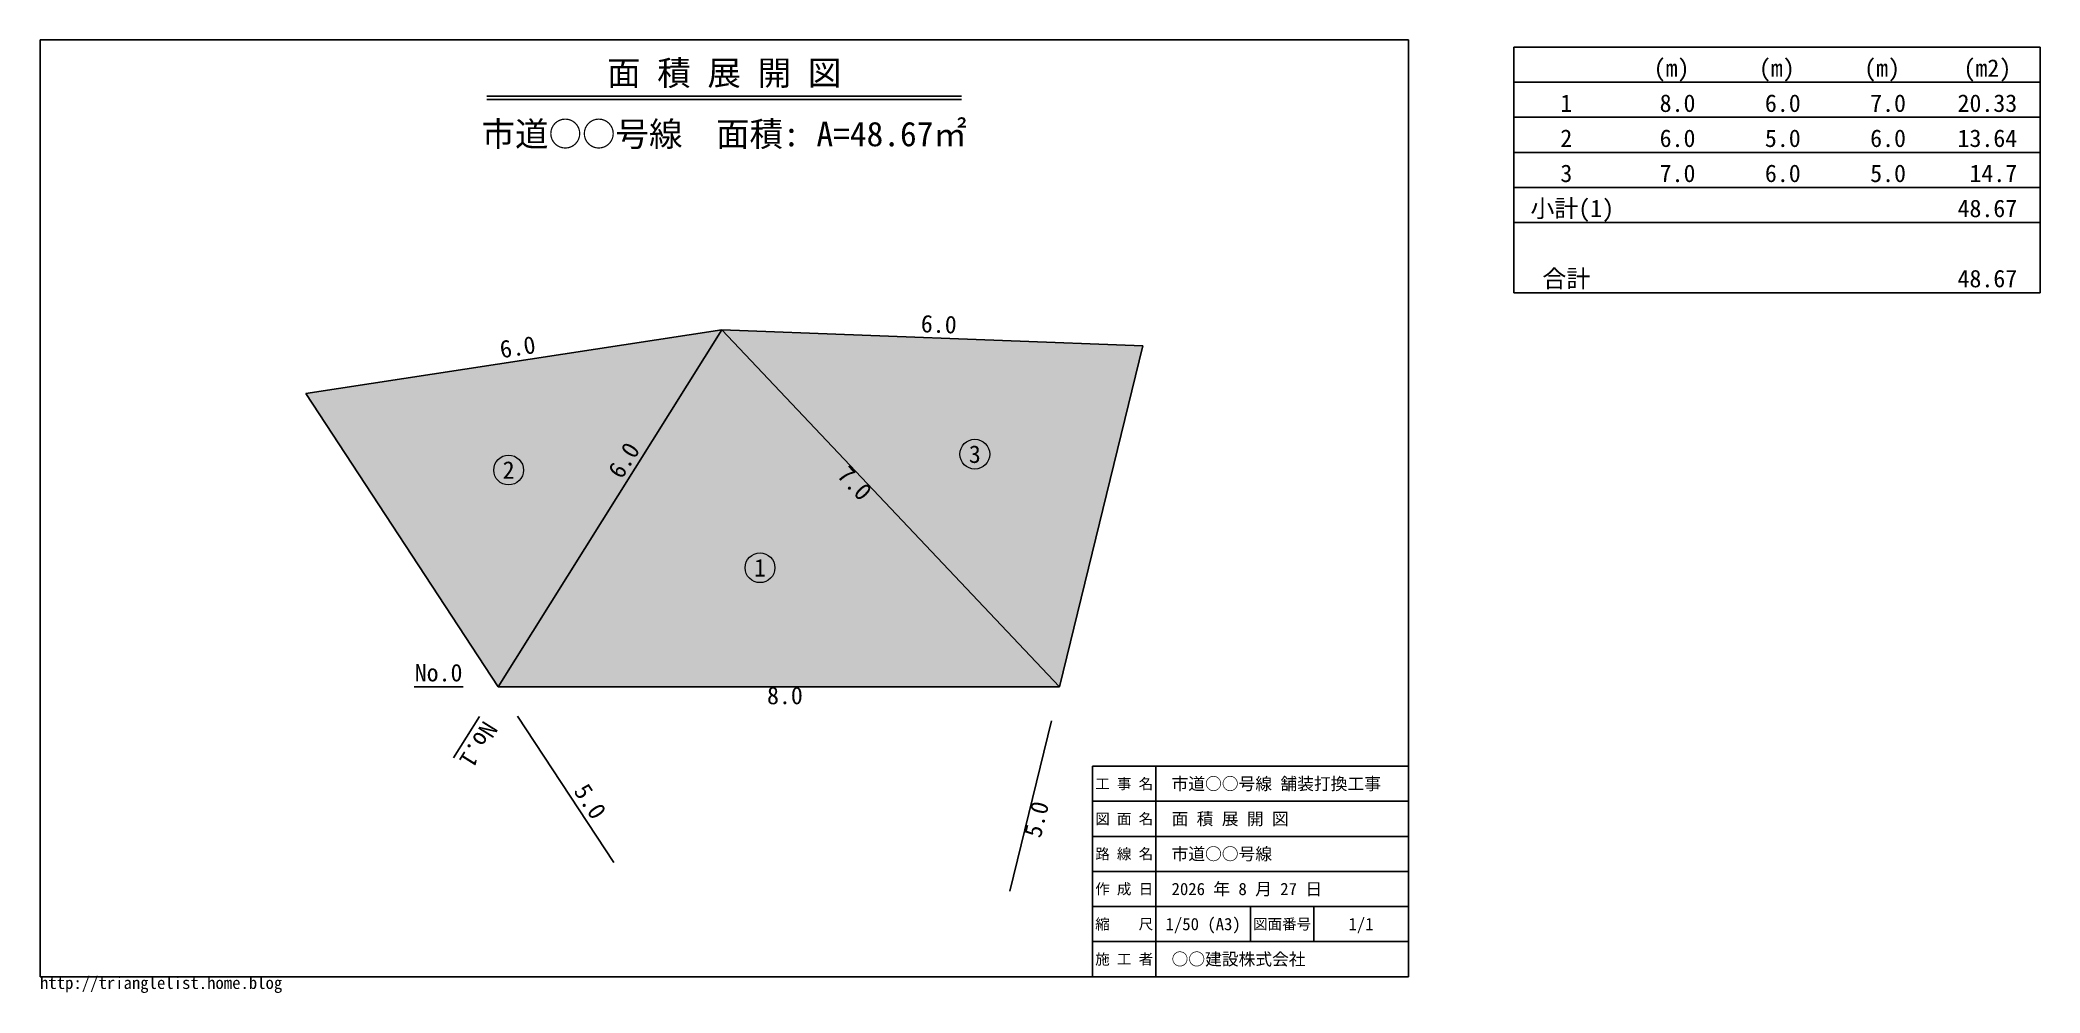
# Model space of a CAD drawing. Header units: millimetres. Extents: x 750 to 29250, y 517 to 14100.
import ezdxf
from ezdxf.enums import TextEntityAlignment as Align

# ---------------------------------------------------------------- set-up
doc = ezdxf.new("R2010")
doc.units = ezdxf.units.MM
doc.header["$MEASUREMENT"] = 0
doc.layers.add('C-COL-COL1', color=7, linetype='Continuous')
doc.layers.add('C-TTL-FRAM', color=7, linetype='Continuous')
doc.styles.add('DIMSTANDARD', font='')
doc.styles.get('DIMSTANDARD').set_extended_font_data('MS Gothic')

msp = doc.modelspace()

# ---------------------------------------------------------------- hatches: boundary and pattern name
at = {"layer": 'C-COL-COL1', "lineweight": -3, "true_color": 0xe3f4ff}
for points in [[(10468, 9967), (7280, 4883), (4536, 9063)], [(15280, 4883), (7280, 4883), (10468, 9967)], [(15280, 4883), (10468, 9967), (16464, 9741)]]:
    msp.add_hatch(color=7, dxfattribs=at).paths.add_polyline_path(points)

# ---------------------------------------------------------------- linework, layer by layer
at = {"lineweight": -3}
for p, q in [((4536, 9063), (10468, 9967)), ((7280, 4883), (10468, 9967)), ((10468, 9967), (7280, 4883)), ((10468, 9967), (15280, 4883)), ((15280, 4883), (10468, 9967)), ((10468, 9967), (16464, 9741)), ((16464, 9741), (15280, 4883)), ((7280, 4883), (4536, 9063)), ((15280, 4883), (7280, 4883)), ((7555, 4465), (8927, 2376)), ((14570, 1969), (15162, 4398))]:
    msp.add_line(p, q, dxfattribs=at)
at = {"color": 5, "lineweight": -3}
for p, q in [((6080, 4883), (6780, 4883)), ((7015, 4460), (6643, 3867))]:
    msp.add_line(p, q, dxfattribs=at)
at = {"color": 5, "lineweight": 13}
for centre in [(14071, 8197), (7428, 7971), (11010, 6578)]:
    msp.add_circle(centre, 212, dxfattribs=at)
at = {"layer": 'C-TTL-FRAM', "lineweight": -3}
for p, q in [((750, 14100), (20250, 14100)), ((750, 750), (750, 14100)), ((20250, 750), (20250, 14100)), ((21750, 13998), (21750, 13498)), ((21750, 13998), (29250, 13998)), ((29250, 13998), (29250, 13498)), ((21750, 13498), (29250, 13498)), ((21750, 13498), (21750, 12998)), ((29250, 13498), (29250, 12998)), ((7117, 13300), (13883, 13300)), ((7117, 13250), (13883, 13250)), ((21750, 12998), (29250, 12998)), ((21750, 12998), (21750, 12498)), ((29250, 12998), (29250, 12498)), ((21750, 12498), (29250, 12498)), ((21750, 12498), (21750, 11998)), ((29250, 12498), (29250, 11998)), ((21750, 11998), (29250, 11998)), ((21750, 11998), (21750, 11498)), ((29250, 11998), (29250, 11498)), ((21750, 11498), (29250, 11498)), ((21750, 11498), (21750, 10498)), ((29250, 11498), (29250, 10498)), ((21750, 10498), (29250, 10498)), ((15750, 3750), (20250, 3750)), ((15750, 750), (15750, 3750)), ((16650, 750), (16650, 3750)), ((15750, 3250), (20250, 3250)), ((15750, 2750), (20250, 2750)), ((15750, 2250), (20250, 2250)), ((15750, 1750), (20250, 1750)), ((18000, 1250), (18000, 1750)), ((18900, 1250), (18900, 1750)), ((15750, 1250), (20250, 1250)), ((750, 750), (20250, 750))]:
    msp.add_line(p, q, dxfattribs=at)

# ---------------------------------------------------------------- texts
at = {"style": 'DimStandard'}
for s, rotation, p in [(' 6.0', 357.8478, (13466, 9854)), (' 6.0', 8.6614, (7502, 9515)), (' 6.0', 57.91, (9193, 7933)), (' 5.0', 303.2857, (8378, 3211))]:
    msp.add_text(s, height=250, rotation=rotation, dxfattribs=at).set_placement(p, align=Align.BOTTOM_CENTER)
at = {"color": 5, "style": 'DimStandard'}
for s, p in [('3', (14071, 8197)), ('2', (7428, 7971)), ('1', (11010, 6578))]:
    msp.add_text(s, height=250, dxfattribs=at).set_placement(p, align=Align.MIDDLE_CENTER)
at = {"style": 'DimStandard'}
for s, rotation, p in [(' 7.0', 313.4325, (12393, 7933)), (' 8.0', 360, (11280, 4883)), (' 5.0', 76.3109, (14807, 2940))]:
    msp.add_text(s, height=250, rotation=rotation, dxfattribs=at).set_placement(p, align=Align.TOP_CENTER)
at = {"color": 5, "style": 'DimStandard'}
msp.add_text('No.0', height=250, dxfattribs=at).set_placement((6430, 4883), align=Align.BOTTOM_CENTER)
msp.add_text('No.1', height=250, rotation=237.91, dxfattribs=at).set_placement((6829, 4163), align=Align.BOTTOM_CENTER)
at = {"layer": 'C-TTL-FRAM', "style": 'DimStandard'}
for s, height, p in [('面 積 展 開 図', 350, (10500, 13350)), ('(m)', 250, (24000, 13500)), ('(m)', 250, (25500, 13500)), ('(m)', 250, (27000, 13500)), ('(m2)', 250, (28500, 13500)), ('1', 250, (22500, 13000)), (' 8.0', 250, (24000, 13000)), (' 6.0', 250, (25500, 13000)), (' 7.0', 250, (27000, 13000)), ('20.33', 250, (28500, 13000)), ('市道○○号線\u3000面積: A=48.67㎡', 350, (10500, 12480)), ('2', 250, (22500, 12500)), (' 6.0', 250, (24000, 12500)), (' 5.0', 250, (25500, 12500)), (' 6.0', 250, (27000, 12500)), ('13.64', 250, (28500, 12500)), ('3', 250, (22500, 12000)), (' 7.0', 250, (24000, 12000)), (' 6.0', 250, (25500, 12000)), (' 5.0', 250, (27000, 12000)), (' 14.7', 250, (28500, 12000)), (' 小計(1)', 250, (22500, 11500)), ('48.67', 250, (28500, 11500)), ('合計', 250, (22500, 10500)), ('48.67', 250, (28500, 10500))]:
    msp.add_text(s, height=height, dxfattribs=at).set_placement(p, align=Align.BOTTOM_CENTER)
for s, height, p in [('工 事 名', 151.4, (16200, 3500)), ('図 面 名', 151.4, (16200, 3000)), ('路 線 名', 151.4, (16200, 2500)), ('作 成 日', 151.4, (16200, 2000)), ('縮    尺', 151.4, (16200, 1500)), ('1/50 (A3)', 175, (17325, 1500)), ('図面番号', 151.4, (18450, 1500)), ('1/1', 175, (19575, 1500)), ('施 工 者', 151.4, (16200, 1000))]:
    msp.add_text(s, height=height, dxfattribs=at).set_placement(p, align=Align.MIDDLE_CENTER)
for s, p in [('市道○○号線 舗装打換工事', (16875, 3500)), ('面 積 展 開 図', (16875, 3000)), ('市道○○号線', (16875, 2500)), ('2026 年 8 月 27 日', (16875, 2000)), ('○○建設株式会社', (16875, 1000))]:
    msp.add_text(s, height=175, dxfattribs=at).set_placement(p, align=Align.MIDDLE_LEFT)
msp.add_text('http://trianglelist.home.blog', height=175, dxfattribs=at).set_placement((750, 750), align=Align.TOP_LEFT)

doc.saveas('drawing.dxf')
